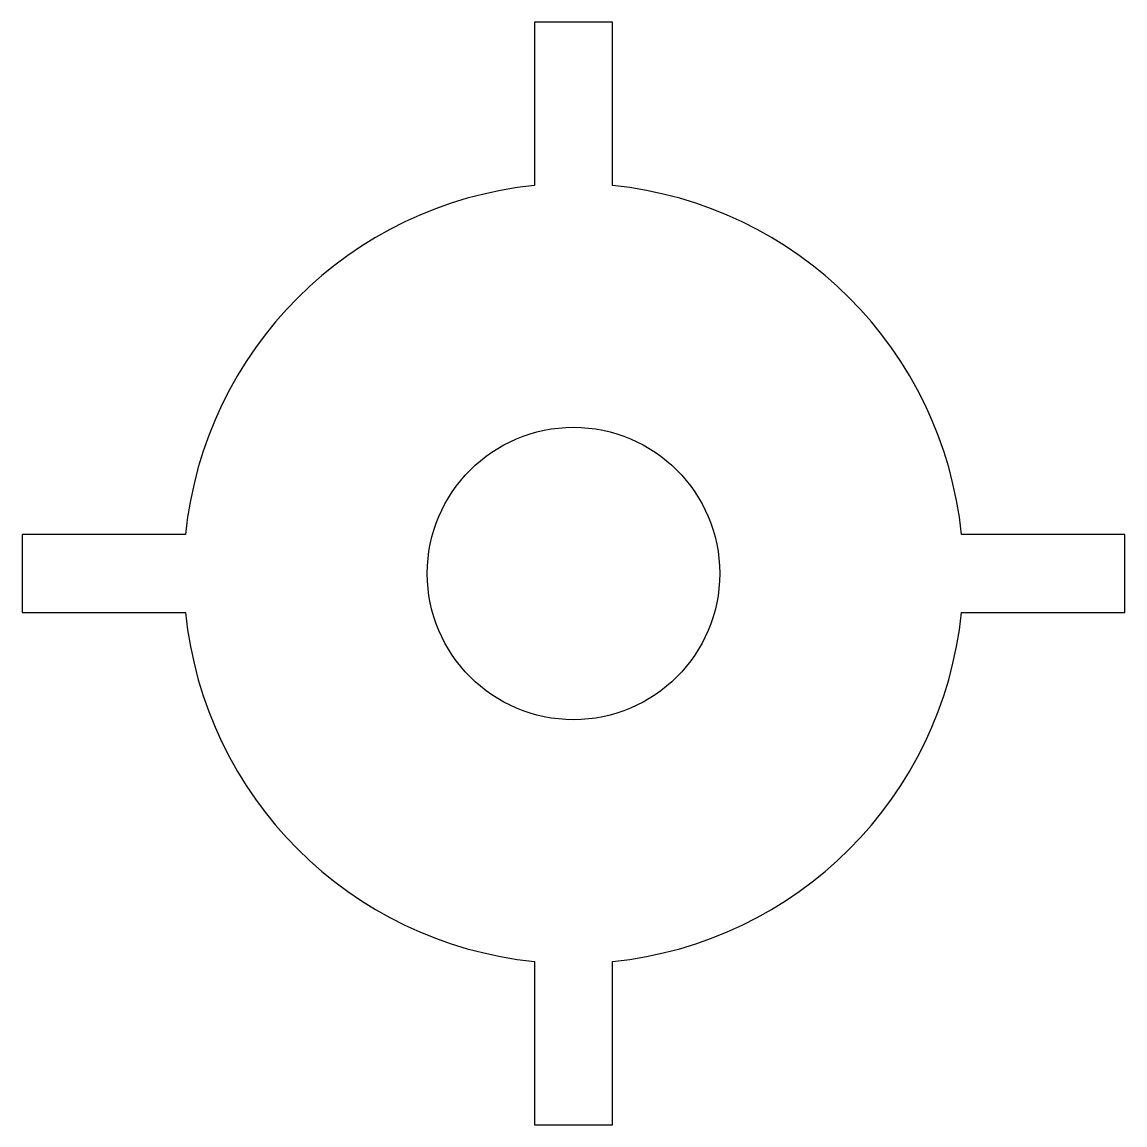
# Model space of a CAD drawing. Header units: metres. Extents: x -28.3 to 28.3, y -28.3 to 28.3.
import ezdxf

# ---------------------------------------------------------------- set-up
doc = ezdxf.new("R2010")
doc.units = ezdxf.units.M

msp = doc.modelspace()

# ---------------------------------------------------------------- linework, layer by layer
for p, q in [((2, 28.2843), (-2, 28.2843)), ((-2, 28.2843), (-2, 19.8997)), ((2, 19.8997), (2, 28.2843)), ((-19.8997, 2), (-28.2843, 2)), ((-28.2843, 2), (-28.2843, -2)), ((28.2843, 2), (19.8997, 2)), ((28.2843, -2), (28.2843, 2)), ((-28.2843, -2), (-19.8997, -2)), ((19.8997, -2), (28.2843, -2)), ((-2, -19.8997), (-2, -28.2843)), ((2, -28.2843), (2, -19.8997)), ((-2, -28.2843), (2, -28.2843))]:
    msp.add_line(p, q)
msp.add_circle((0, 0), 7.5)
for start, end in [(95.7392, 174.2608), (5.7392, 84.2608), (185.7392, 264.2608), (275.7392, 354.2608)]:
    msp.add_arc((0, 0), 20, start, end)

doc.saveas('drawing.dxf')
